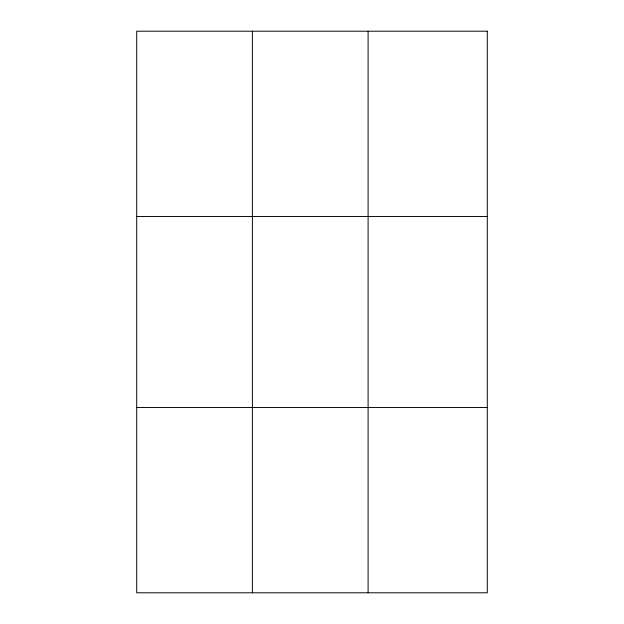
<?xml version="1.0" encoding="UTF-8"?>
<svg xmlns="http://www.w3.org/2000/svg" width="624" height="624" viewBox="0 0 624 624"><rect width="100%" height="100%" fill="white"/><g stroke="black" fill="none" stroke-linecap="round" stroke-linejoin="round"><path stroke-width="0.94" d="M252.4 592.8L252.4 31.2M368.098 592.8L368.098 31.2M136.695 216.528L487.305 216.528M136.695 407.472L487.305 407.472M487.305 31.2L487.305 592.8L136.695 592.8L136.695 31.2L487.305 31.2"/></g></svg>
